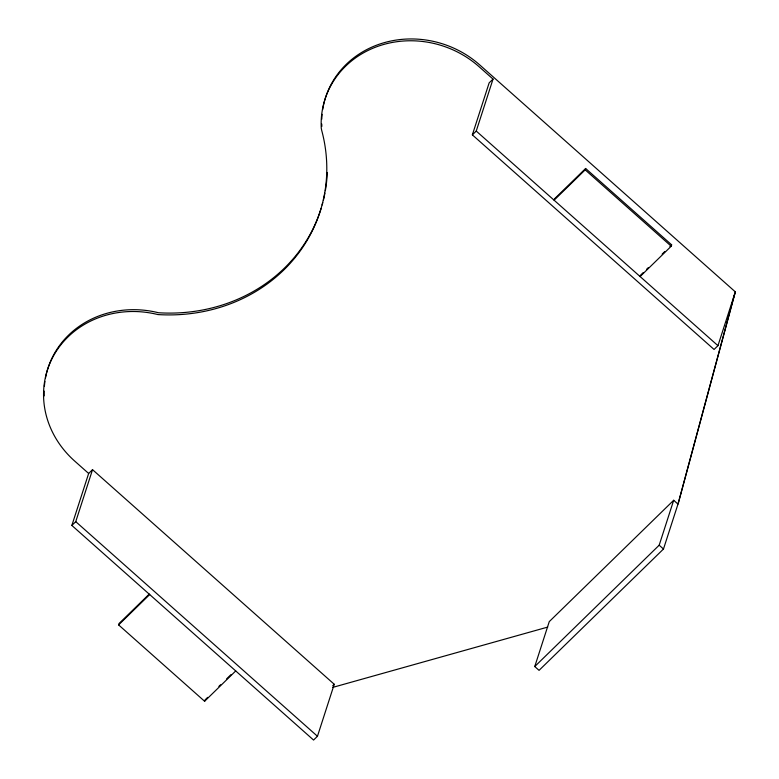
<?xml version="1.0" encoding="UTF-8"?>
<svg xmlns="http://www.w3.org/2000/svg" width="779" height="779" viewBox="0 0 779 779"><rect width="100%" height="100%" fill="white"/><g stroke="black" fill="none" stroke-linecap="round" stroke-linejoin="round"><path stroke-width="1.17" d="M734.743 293.693L677.993 504.101L673.689 500.274L549.263 621.623L534.754 666.542L539.058 670.359L663.484 549.01L678.577 502.27L735.337 291.872L479.66 64.861A95.281 86.917 17.9 0 0 384.164 42.679A95.281 86.917 17.9 0 0 322.701 109.547M71.853 525.445L88.65 473.466L92.535 469.669L334.249 684.274L317.462 736.262L313.567 740.05L71.853 525.445L75.748 521.648L92.535 469.669M235.725 670.933L204.614 701.266L118.593 624.894L119.041 623.531L149.286 594.036M204.614 701.266L205.062 699.902L207.652 697.371M735.337 291.872L717.956 345.672L714.07 349.469L472.356 134.855L489.144 82.876L493.029 79.088L479.066 66.692A95.281 86.917 17.9 0 0 375.147 47.334A95.281 86.917 17.9 0 0 321.269 128.204L321.688 130.356A167.982 153.22 17.9 0 1 157.913 314.57A95.281 86.917 17.9 0 0 53.936 355.107A95.281 86.917 17.9 0 0 74.677 461.061L88.65 473.466M472.356 134.855L476.242 131.067L493.029 79.088M585.633 168.478L554.531 198.82L554.093 200.184L585.195 169.851L585.633 168.478L671.654 244.849L671.216 246.222L640.104 276.555L640.552 275.191L643.142 272.66M534.754 666.542L659.18 545.193L673.689 500.274M118.593 624.894L149.704 594.562M218.88 686.416L220.613 684.731M226.66 678.83L230.983 674.624M646.599 269.291L648.323 267.606M662.15 254.12L664.74 251.588M669.93 246.534L671.654 244.849M332.691 685.793L334.249 684.274M332.701 687.409L547.725 627.085M585.195 169.851L671.216 246.222M476.242 131.067L717.956 345.672M659.18 545.193L663.484 549.01M75.748 521.648L317.462 736.262M321.854 126.383A95.281 86.917 17.9 0 1 321.756 123.988M321.785 119.158A95.281 86.917 17.9 0 1 322.097 114.328M44.199 395.917A95.281 86.917 17.9 0 1 44.15 391.097M44.393 386.267A95.281 86.917 17.9 0 1 44.919 381.467M45.503 377.912A95.281 86.917 17.9 0 1 158.497 312.749A167.982 153.22 17.9 0 0 321.114 208.421M327.277 172.471A167.982 153.22 17.9 0 1 325.359 190.699M324.921 193.104A167.982 153.22 17.9 0 1 323.373 200.261M322.779 202.618A167.982 153.22 17.9 0 1 322.136 204.955"/></g></svg>
